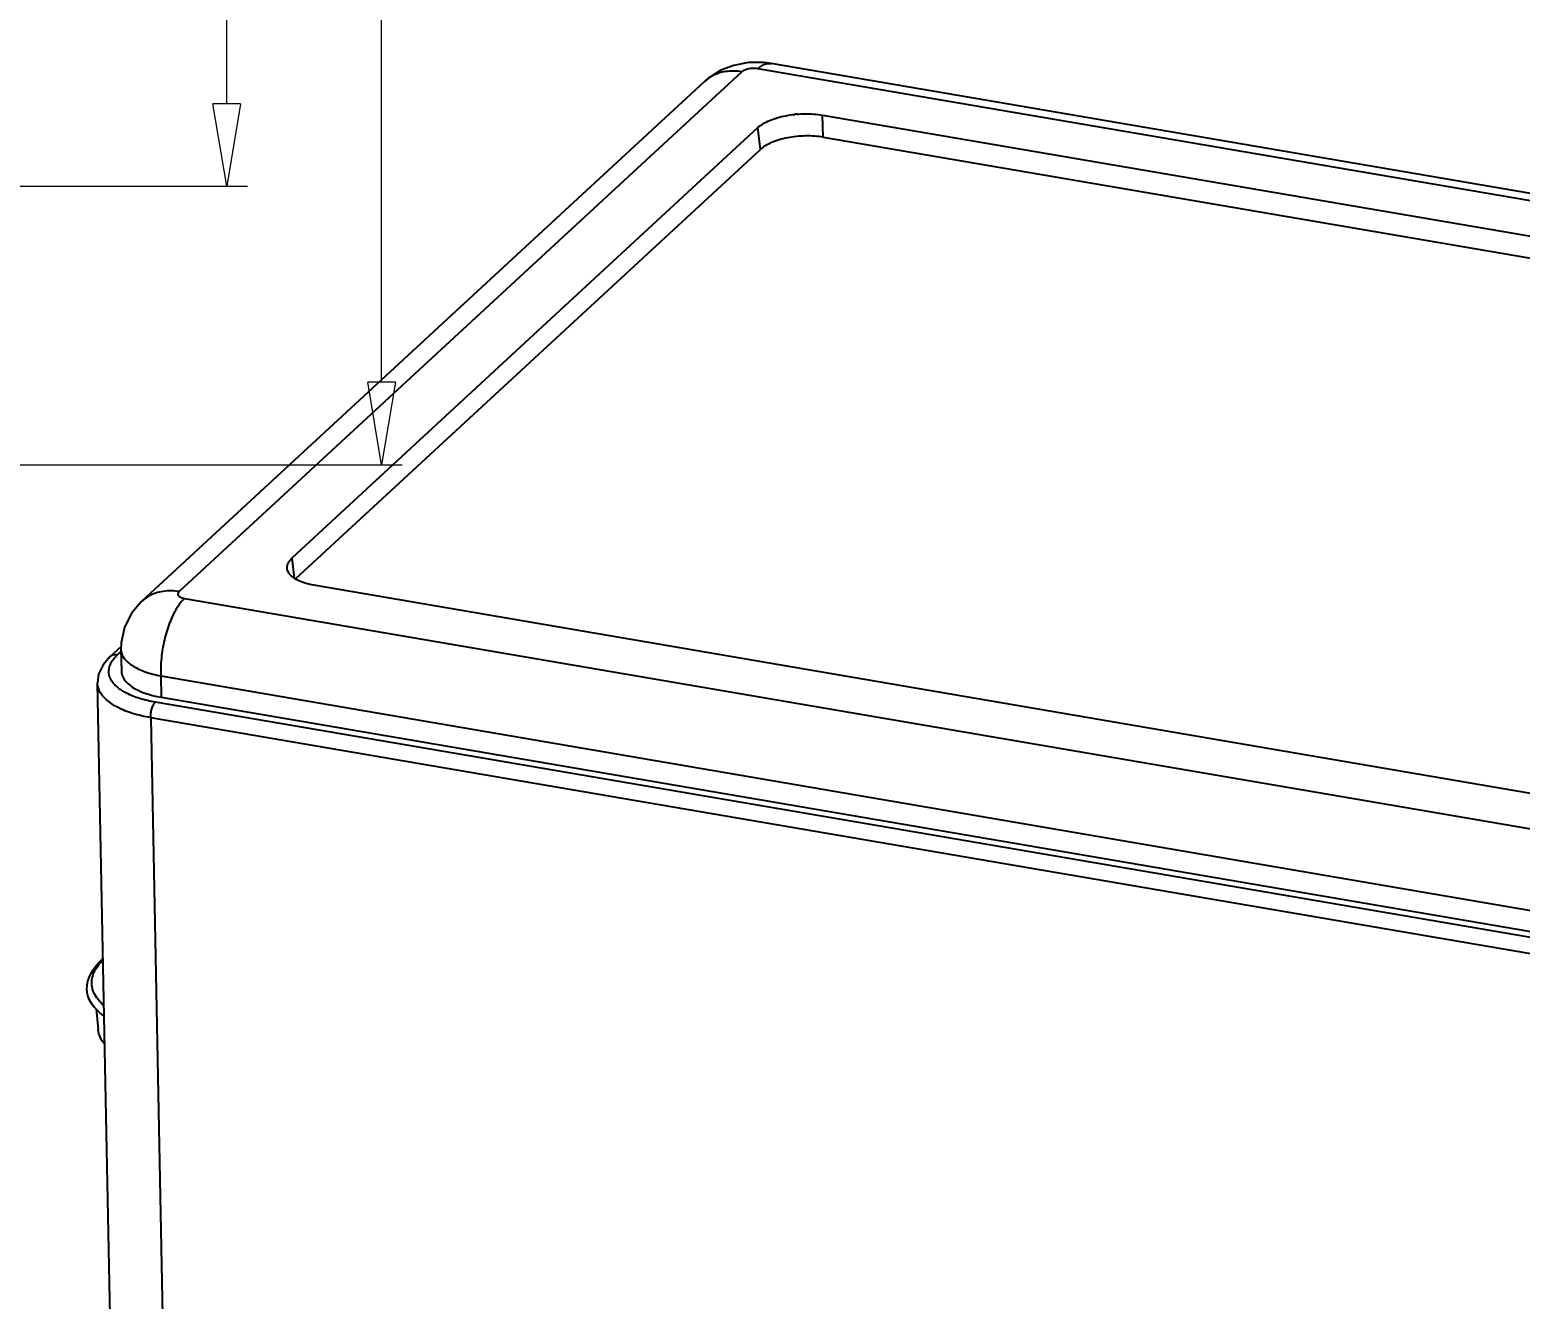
# Model space of a CAD drawing. Header units: millimetres. Extents: x 1603 to 1978, y -231 to 30.
# Drawn here: x 1750.58 to 1793.87, y -183.68 to -146.78 of the extents above; entities that cross this region are included whole.
import ezdxf

# ---------------------------------------------------------------- set-up
doc = ezdxf.new("R2010")
doc.units = ezdxf.units.MM
doc.layers.add('06___PRT_ALL_SURFS', color=7, linetype='Continuous')
doc.layers.add('dim', color=3, linetype='Continuous', lineweight=9)
doc.styles.add('ROMAND', font='romand.shx', dxfattribs={"width": 0.8, "bigfont": 'gbcbig.shx'})
doc.dimstyles.new('YanXiu', dxfattribs={"dimtxt": 2.5, "dimasz": 2.2, "dimexe": 1, "dimexo": 0, "dimgap": 0.66, "dimtad": 0, "dimzin": 1, "dimdsep": 46, "dimtxsty": 'ROMAND', "dimblk": 'CLOSEDBLANK', "dimcen": 0, "dimclrd": 3, "dimclre": 3, "dimclrt": 7, "dimazin": 0, "dimtfac": 1, "dimtofl": 0, "dimtmove": 0, "dimatfit": 3, "dimldrblk": 'CLOSEDBLANK', "dimfxl": 1, "dimlwd": 5, "dimlwe": 5, "dimarcsym": 0})

# ---------------------------------------------------------------- blocks, each defined once
blk = doc.blocks.new('_ClosedBlank')
at = {"color": 0, "linetype": 'ByBlock', "lineweight": -2}
for p, q in [((-1, 0.167), (0, 0)), ((-1, 0.167), (-1, -0.167)), ((0, 0), (-1, -0.167))]:
    blk.add_line(p, q, dxfattribs=at)
blk = doc.blocks.new('*D48')
at = {"layer": 'Defpoints', "color": 0}
for p in [(1727.82, -94.241), (1727.82, -159.423), (1760.799, -159.423)]:
    blk.add_point(p, dxfattribs=at)
at = {"layer": 'dim', "color": 3, "lineweight": 5}
for p, q in [((1727.82, -94.241), (1761.399, -94.241)), ((1760.799, -96.641), (1760.799, -121.433)), ((1760.799, -157.023), (1760.799, -132.232)), ((1727.82, -159.423), (1761.399, -159.423))]:
    blk.add_line(p, q, dxfattribs=at)
at = {"layer": 'dim', "color": 3, "lineweight": 5, "xscale": 2.4, "yscale": 2.4, "zscale": 2.4}
for p, rotation in [((1760.799, -94.241), 90), ((1760.799, -159.423), 270)]:
    blk.add_blockref('_ClosedBlank', p, dxfattribs=dict(at, rotation=rotation))
at = {"layer": 'dim', "color": 7, "insert": (1760.799, -126.832), "char_height": 3, "attachment_point": 5, "rotation": 90, "style": 'ROMAND'}
blk.add_mtext('65.18', dxfattribs=at)
blk = doc.blocks.new('*D47')
at = {"layer": 'Defpoints', "color": 0}
for p in [(1727.858, -102.333), (1727.858, -151.333), (1756.299, -151.333)]:
    blk.add_point(p, dxfattribs=at)
at = {"layer": 'dim', "color": 3, "lineweight": 5}
for p, q in [((1727.858, -102.333), (1756.899, -102.333)), ((1756.299, -104.733), (1756.299, -121.376)), ((1756.299, -148.933), (1756.299, -132.289)), ((1727.858, -151.333), (1756.899, -151.333))]:
    blk.add_line(p, q, dxfattribs=at)
at = {"layer": 'dim', "color": 3, "lineweight": 5, "xscale": 2.4, "yscale": 2.4, "zscale": 2.4}
for p, rotation in [((1756.299, -102.333), 90), ((1756.299, -151.333), 270)]:
    blk.add_blockref('_ClosedBlank', p, dxfattribs=dict(at, rotation=rotation))
at = {"layer": 'dim', "color": 7, "insert": (1756.299, -126.833), "char_height": 3, "attachment_point": 5, "rotation": 90, "style": 'ROMAND'}
blk.add_mtext('49.00', dxfattribs=at)
blk = doc.blocks.new('*u142')
at = {"color": 7, "linetype": 'Continuous'}
for p, q in [((-82.878, 103.301), (-82.907, 104.221)), ((-82.907, 104.221), (-8.503, 91.483)), ((-104.914, 85.835), (-85.587, 103.702)), ((-85.487, 102.796), (-85.587, 103.702)), ((-82.878, 103.301), (-8.474, 90.563)), ((-104.777, 84.963), (-85.487, 102.796)), ((-104.821, 84.989), (-104.914, 85.835)), ((-29.616, 71.965), (-104.021, 84.703)), ((-112.466, 81.742), (-112.019, 82.156)), ((-112.153, 81.824), (-112.021, 81.947)), ((-112.437, 52.504), (-112.995, 80.651)), ((-110.366, 80.936), (-110.349, 80.055)), ((-28.076, 65.718), (-110.59, 79.845)), ((-110.349, 80.055), (-27.859, 65.932)), ((-110.787, 79.202), (-110.229, 51.06)), ((-28.274, 65.075), (-110.787, 79.202)), ((-113.055, 67.116), (-112.971, 66.254))]:
    blk.add_line(p, q, dxfattribs=at)
blk.add_lwpolyline([(-112.466, 81.742), (-112.761, 81.402), (-112.947, 81.009), (-112.995, 80.652)], dxfattribs=at)
for centre, radius, start, end in [((-83.583, 99.718), 4.558, 94.83436, 95.88416), ((-110.81, 67), 2.946, 131.70971, 132.74851), ((-111.095, 67.472), 2.367, 135.10619, 135.35795)]:
    blk.add_arc(centre, radius, start, end, dxfattribs=at)
blk.add_ellipse((-109.007, 81.293), major_axis=(2.997, 0.178), ratio=0.436646, start_param=3.124689, end_param=4.22252, dxfattribs=at)
for points, start_tangent, end_tangent in [([(-85.587, 103.702), (-85.378, 103.857), (-85.109, 103.994), (-84.79, 104.109), (-84.432, 104.196), (-84.05, 104.252)], (0.734307, 0.678818), (0.994731, 0.102519)), ([(-83.967, 104.26), (-83.659, 104.275), (-83.273, 104.265), (-82.907, 104.221)], (0.996442, 0.084277), (0.985659, -0.168751)), ([(-82.878, 103.301), (-83.234, 103.344), (-83.61, 103.354), (-83.991, 103.331), (-84.363, 103.277), (-84.711, 103.192), (-85.022, 103.08), (-85.284, 102.947), (-85.487, 102.796)], (-0.985659, 0.168751), (-0.734307, -0.678818)), ([(-105.122, 85.389), (-105.12, 85.495), (-105.054, 85.668), (-104.914, 85.835)], (-0.114597, 0.993412), (0.734307, 0.678818)), ([(-104.021, 84.703), (-104.352, 84.779), (-104.636, 84.883), (-104.863, 85.012), (-105.022, 85.161), (-105.109, 85.324), (-105.122, 85.389)], (-0.985659, 0.168751), (-0.114597, 0.993412)), ([(-112.466, 81.742), (-112.457, 81.75), (-112.32, 81.82), (-112.153, 81.824)], (0.733228, 0.679983), (0.985659, -0.168751)), ([(-112.33, 81.632), (-112.153, 81.824)], (0.605693, 0.795698), (0.734137, 0.679001)), ([(-110.59, 79.845), (-111.244, 80), (-111.79, 80.22), (-112.198, 80.494), (-112.446, 80.807), (-112.522, 81.146), (-112.422, 81.491)], (-0.985642, 0.16885), (0.474788, 0.8801)), ([(-112.422, 81.491), (-112.33, 81.632)], (0.474788, 0.8801), (0.605693, 0.795698)), ([(-110.787, 79.202), (-111.537, 79.382), (-112.16, 79.634), (-112.625, 79.948), (-112.908, 80.306), (-112.995, 80.65)], (-0.985104, 0.171958), (-0.025749, 0.999668)), ([(-110.787, 79.202), (-110.778, 79.387), (-110.738, 79.574), (-110.672, 79.734), (-110.59, 79.845)], (-0.04544, 0.998967), (0.734307, 0.678818)), ([(-113.433, 67.965), (-113.392, 68.262), (-113.277, 68.565), (-113.083, 68.869), (-112.81, 69.164)], (0.019338, 0.999813), (0.734307, 0.678818)), ([(-113.171, 67.851), (-113.216, 68.011), (-113.226, 68.314), (-113.141, 68.62), (-112.964, 68.922), (-112.779, 69.136)], (-0.344089, 0.938937), (0.702673, 0.711513)), ([(-112.726, 66.821), (-112.9, 66.956), (-113.161, 67.224), (-113.337, 67.509), (-113.424, 67.806), (-113.433, 67.965)], (-0.814546, 0.580099), (0.019302, 0.999814)), ([(-112.735, 67.258), (-112.914, 67.434), (-113.111, 67.716), (-113.171, 67.851)], (-0.755588, 0.655047), (-0.344089, 0.938937)), ([(-112.702, 65.65), (-112.857, 65.881), (-112.958, 66.168), (-112.971, 66.254)], (-0.636358, 0.771394), (-0.096698, 0.995314))]:
    blk.add_spline(points, degree=3, dxfattribs=dict(at, start_tangent=start_tangent, end_tangent=end_tangent))
at = {"layer": '06___PRT_ALL_SURFS', "color": 7, "linetype": 'Continuous'}
for p, q in [((-86.258, 106.017), (-109.603, 84.436)), ((-3.144, 92.032), (-85.588, 106.147)), ((-85.035, 106.367), (-85.034, 106.367)), ((-2.59, 92.252), (-85.034, 106.367)), ((-87.822, 105.608), (-111.169, 84.025)), ((-109.38, 84.154), (-26.936, 70.039)), ((-112.023, 82.04), (-112.005, 81.139)), ((-110.366, 80.936), (-27.922, 66.821))]:
    blk.add_line(p, q, dxfattribs=at)
for points in [[(-85.035, 106.367), (-85.326, 106.404), (-85.973, 106.399), (-86.586, 106.286), (-87.126, 106.082), (-87.645, 105.759), (-87.823, 105.607)], [(-111.169, 84.025), (-111.571, 83.558), (-111.873, 82.961), (-112.013, 82.314), (-112.023, 82.039)]]:
    blk.add_lwpolyline(points, dxfattribs=at)
for points, start_tangent, end_tangent in [([(-86.258, 106.017), (-86.93, 106.027), (-87.527, 105.824), (-87.822, 105.608)], (-0.985659, 0.168751), (-0.734793, -0.678292)), ([(-85.588, 106.147), (-85.711, 106.16), (-85.841, 106.158), (-85.969, 106.141), (-86.086, 106.11), (-86.185, 106.068), (-86.258, 106.017)], (-0.985677, 0.168642), (-0.734501, -0.678608)), ([(-85.588, 106.147), (-85.242, 106.355), (-85.035, 106.364)], (0.734307, 0.678818), (0.98824, -0.152909)), ([(-109.603, 84.436), (-110.276, 84.446), (-110.872, 84.243), (-111.167, 84.027)], (-0.985659, 0.168751), (-0.734793, -0.678292)), ([(-109.38, 84.154), (-109.713, 83.734), (-110.002, 83.141), (-110.219, 82.431), (-110.345, 81.673), (-110.366, 80.936)], (-0.734307, -0.678818), (0.04544, -0.998967)), ([(-109.603, 84.436), (-109.645, 84.38), (-109.655, 84.323), (-109.63, 84.268), (-109.573, 84.219), (-109.487, 84.18), (-109.38, 84.154)], (-0.734141, -0.678997), (0.985637, -0.168878)), ([(-112.022, 82.039), (-112.017, 81.974), (-111.869, 81.647), (-111.527, 81.353), (-111.014, 81.11), (-110.366, 80.936)], (0.009974, -0.99995), (0.981836, -0.18973))]:
    blk.add_spline(points, degree=3, dxfattribs=dict(at, start_tangent=start_tangent, end_tangent=end_tangent))

msp = doc.modelspace()

# ---------------------------------------------------------------- block references
at = {"xscale": 0.7, "yscale": 0.7, "zscale": 0.7}
msp.add_blockref('*u142', (1831.641, -222.218), dxfattribs=at)

# ---------------------------------------------------------------- dimensions: what is measured, and where the dimension line sits
at = {"layer": 'dim'}
for base, p1, p2, picture, middle in [((1760.799, -159.423), (1727.82, -94.241), (1727.82, -159.423), '*D48', (1760.799, -126.832)), ((1756.299, -151.333), (1727.858, -102.333), (1727.858, -151.333), '*D47', (1756.299, -126.833))]:
    dim = msp.add_linear_dim(base=base, p1=p1, p2=p2, angle=90, dimstyle='YanXiu', override={"dimtxt": 3, "dimasz": 2.4, "dimexe": 0.5997, "dimgap": 0.5997}, dxfattribs=at)
    dim.commit()
    dim.dimension.update_dxf_attribs({"geometry": picture, "text_midpoint": middle})

doc.saveas('drawing.dxf')
